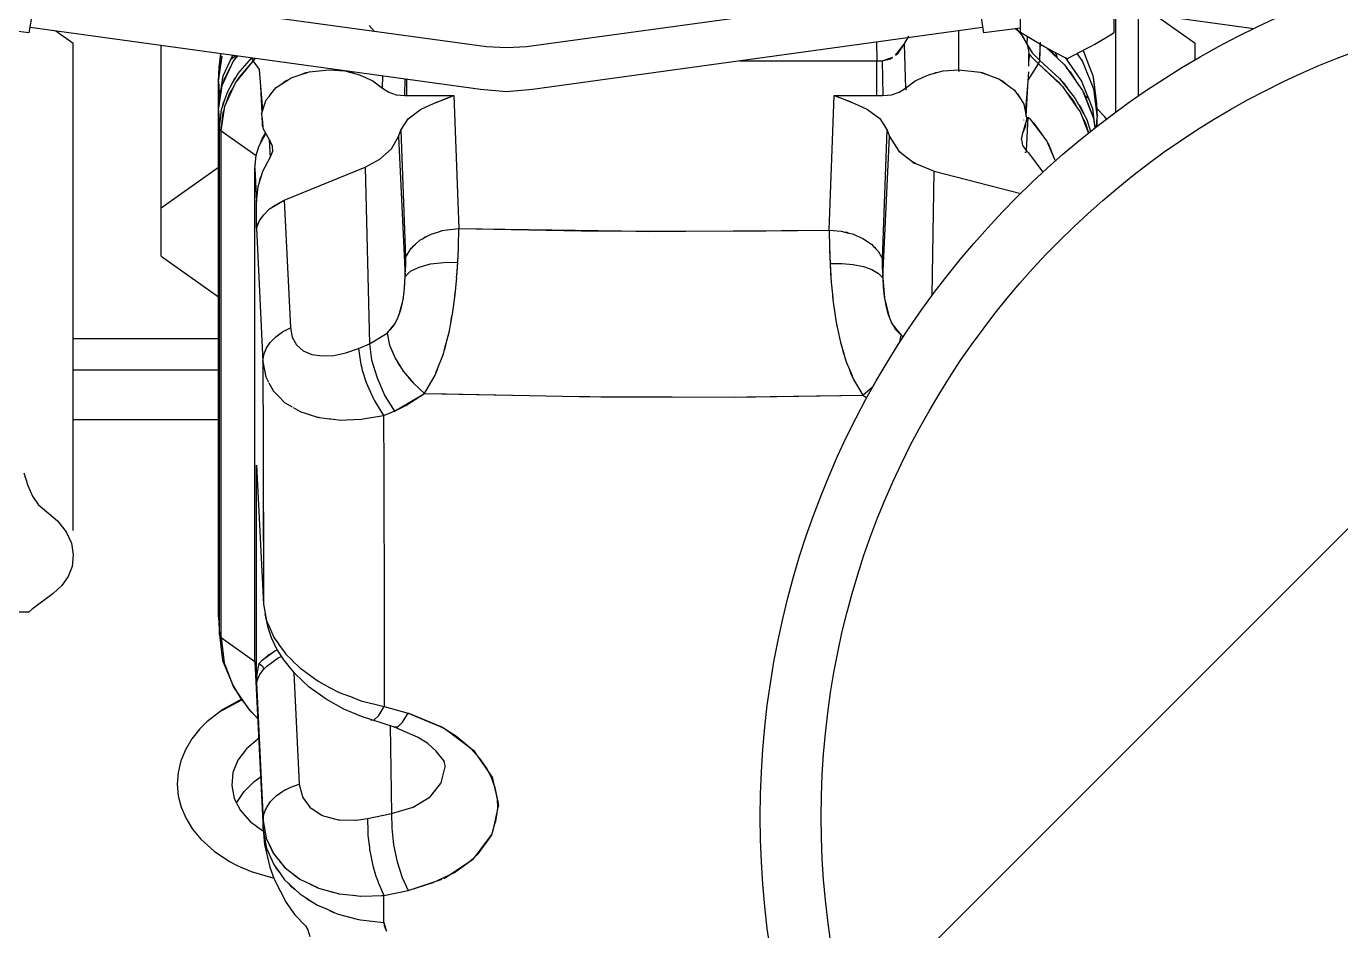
# Model space of a CAD drawing. Header units: millimetres. Extents: x 1084702 to 1166801, y 36632 to 124519.
# Drawn here: x 1102798.9 to 1103037.3, y 47336.6 to 47500.6 of the extents above; entities that cross this region are included whole.
import ezdxf

# ---------------------------------------------------------------- set-up
doc = ezdxf.new("R2010")
doc.units = ezdxf.units.MM
doc.header["$LTSCALE"] = 250
doc.layers.get('0').update_dxf_attribs({"color": 255})
doc.layers.add('%posline', color=240, linetype='Continuous')
doc.layers.add('%symbol', color=1, linetype='Continuous')
doc.styles.add('ROMANS', font='ROMANS.shx', dxfattribs={"height": 100})
doc.dimstyles.new('dott', dxfattribs={"dimscale": 100, "dimtxt": 150, "dimasz": 0.01, "dimexe": 0.5, "dimexo": 1, "dimgap": 1, "dimtad": 1, "dimdsep": 46, "dimtxsty": 'ROMANS', "dimcen": 1.5, "dimclrd": 1, "dimclre": 1, "dimclrt": 2, "dimazin": 2, "dimtfac": 1, "dimtmove": 2, "dimatfit": 3, "dimldrblk": 'DOT', "dimfxl": 1, "dimtvp": 100, "dimtolj": 1, "dimarcsym": 0})

# ---------------------------------------------------------------- blocks, each defined once
blk = doc.blocks.new('_Dot')
at = {"color": 0, "linetype": 'ByBlock', "lineweight": -2}
blk.add_line((-0.5, 0), (-1, 0), dxfattribs=at)
at = {"color": 0, "linetype": 'ByBlock', "const_width": 0.5}
blk.add_lwpolyline([(-0.25, 0, 1), (0.25, 0, 1)], format="xyb", close=True, dxfattribs=at)
blk = doc.blocks.new('GENERATOR-CENTER')
for p, q in [((-2017.06, -324.19), (-1935.39, -335.39)), ((-1928.15, -335.39), (-1846.48, -324.19)), ((-1838.52, -332.78), (-1838.52, -328.94)), ((-1821.52, -332.78), (-1821.52, -328.94)), ((-2018.32, -332.91), (-2017.68, -329.07)), ((-1845.86, -329.07), (-1845.22, -332.91)), ((-1821.24, -347.27), (-1821.24, -329.75)), ((-1817.11, -344.32), (-1817.11, -330.29)), ((-1814.62, -329.61), (-1796.22, -332.15)), ((-1814.03, -329.69), (-1806.83, -334.78)), ((-2025.02, -332), (-2018.37, -332.86)), ((-2018.37, -332.86), (-2018.32, -332.91)), ((-2018.12, -331.9), (-1936.5, -343.14)), ((-2013.51, -332.53), (-2010.33, -334.78)), ((-1956.68, -331.55), (-1955.75, -332.6)), ((-1927.04, -343.14), (-1845.42, -331.9)), ((-1859.61, -334.97), (-1858.78, -333.48)), ((-1849.7, -339.59), (-1849.7, -332.49)), ((-1845.22, -332.91), (-1845.17, -332.86)), ((-1845.17, -332.86), (-1838.52, -332)), ((-1839.44, -332.12), (-1838.58, -332.85)), ((-1838.11, -333.49), (-1839.27, -332.1)), ((-1838.58, -332.85), (-1837.31, -335)), ((-1838.52, -332.78), (-1834.91, -334.98)), ((-1837.31, -335), (-1838.11, -333.49)), ((-1837.31, -335), (-1837.25, -333.63)), ((-1825.06, -334.94), (-1821.92, -333.07)), ((-1821.92, -333.07), (-1821.52, -332.78)), ((-2010.33, -423.17), (-2010.33, -334.78)), ((-1994.39, -364.61), (-1994.39, -335.17)), ((-1935.39, -335.39), (-1931.77, -335.58)), ((-1931.77, -335.58), (-1928.15, -335.39)), ((-1864.62, -334.54), (-1864.61, -337.97)), ((-1861.23, -336.98), (-1859.61, -334.97)), ((-1860.72, -336.57), (-1859.61, -334.97)), ((-1859.61, -334.97), (-1858.93, -333.76)), ((-1859.61, -334.97), (-1859.4, -342.93)), ((-1859.61, -334.97), (-1859.4, -342.93)), ((-1837.31, -335), (-1836.43, -336.56)), ((-1837.31, -335), (-1836.43, -336.56)), ((-1837.31, -335), (-1837.07, -336.14)), ((-1837.07, -336.14), (-1836.99, -336.7)), ((-1835.05, -337.93), (-1834.93, -334.59)), ((-1835.05, -337.93), (-1834.95, -334.96)), ((-1834.91, -334.98), (-1834.31, -335.32)), ((-1834.31, -335.32), (-1834.23, -335.36)), ((-1834.23, -335.36), (-1833.56, -335.74)), ((-1833.95, -335.52), (-1830.54, -338.74)), ((-1833.61, -335.71), (-1832.93, -336.29)), ((-1833.56, -335.74), (-1830.64, -337.32)), ((-1830.02, -337.58), (-1826.41, -335.7)), ((-1827.16, -336.13), (-1826.02, -339.12)), ((-1826.41, -335.7), (-1825.81, -335.36)), ((-1825.81, -335.36), (-1825.74, -335.32)), ((-1825.74, -335.32), (-1825.06, -334.94)), ((-1806.83, -337.8), (-1806.83, -334.78)), ((-1983.98, -341.66), (-1983.31, -337.12)), ((-1983.98, -341.66), (-1983.31, -337.12)), ((-1983.86, -339.18), (-1983.55, -336.66)), ((-1983.86, -339.18), (-1983.49, -336.67)), ((-1983.31, -342.43), (-1981.31, -338.09)), ((-1983.14, -340.68), (-1981.42, -336.95)), ((-1981.76, -337.7), (-1980.83, -337.04)), ((-1981.31, -338.09), (-1980.48, -337.08)), ((-1981.16, -337.91), (-1981.03, -337.66)), ((-1981.03, -337.66), (-1980.54, -337.08)), ((-1980.9, -341.96), (-1977.71, -338.07)), ((-1980.47, -340.37), (-1977.92, -337.44)), ((-1980.21, -340.94), (-1977.71, -338.07)), ((-1977.95, -337.48), (-1977.71, -338.07)), ((-1977.95, -337.48), (-1977.88, -337.77)), ((-1977.88, -337.77), (-1977.71, -338.07)), ((-1977.71, -338.07), (-1977.26, -337.53)), ((-1977.71, -338.07), (-1976.64, -339.57)), ((-1977.71, -338.07), (-1976.64, -339.57)), ((-1889.46, -337.97), (-1864.63, -337.97)), ((-1864.61, -344.27), (-1864.61, -337.97)), ((-1864.61, -337.97), (-1863.63, -337.98)), ((-1864.61, -337.97), (-1863.63, -337.98)), ((-1864.61, -344.27), (-1864.61, -337.97)), ((-1863.63, -337.98), (-1861.68, -337.32)), ((-1863.63, -337.98), (-1862.1, -337.62)), ((-1863.63, -337.98), (-1863.5, -344.29)), ((-1863.63, -337.98), (-1863.5, -344.29)), ((-1862.1, -337.62), (-1861.72, -337.33)), ((-1861.19, -336.93), (-1860.72, -336.57)), ((-1837.01, -338.97), (-1836.99, -336.7)), ((-1837.01, -338.37), (-1836.96, -337.46)), ((-1836.99, -336.7), (-1836.96, -337.46)), ((-1836.99, -336.7), (-1836.68, -337.13)), ((-1836.99, -336.7), (-1836.68, -337.13)), ((-1836.68, -337.13), (-1835.27, -338.54)), ((-1836.68, -337.13), (-1835.27, -338.54)), ((-1836.43, -336.56), (-1835.05, -337.93)), ((-1836.43, -336.56), (-1835.05, -337.93)), ((-1835.27, -338.54), (-1835.05, -337.93)), ((-1835.27, -338.54), (-1835.05, -337.93)), ((-1835.05, -337.93), (-1831.47, -341.19)), ((-1832.93, -336.29), (-1831.52, -337.82)), ((-1832.24, -336.48), (-1832.03, -336.99)), ((-1832.21, -336.5), (-1832.04, -336.92)), ((-1832.04, -336.92), (-1832.03, -336.99)), ((-1832.03, -336.99), (-1831.97, -337.33)), ((-1830.64, -337.32), (-1830.02, -337.58)), ((-1830.43, -337.41), (-1827.46, -341.67)), ((-1828.24, -336.74), (-1827.3, -338.09)), ((-1827.3, -338.09), (-1825.31, -343.08)), ((-1827.3, -338.09), (-1825.31, -343.08)), ((-1983.98, -341.66), (-1983.86, -339.18)), ((-1983.98, -341.66), (-1983.86, -339.18)), ((-1983.67, -344.27), (-1983.14, -340.68)), ((-1982.91, -341.25), (-1981.73, -339)), ((-1980.84, -341), (-1980.47, -340.37)), ((-1976.64, -339.57), (-1976.38, -342.62)), ((-1970.82, -341.09), (-1968.98, -340.46)), ((-1968.98, -340.46), (-1967.84, -340.08)), ((-1968.98, -340.46), (-1968.12, -340.11)), ((-1968.12, -340.11), (-1967.84, -340.08)), ((-1967.84, -340.08), (-1967.53, -339.97)), ((-1967.53, -339.97), (-1963.92, -339.59)), ((-1963.92, -339.59), (-1961.08, -339.82)), ((-1961.08, -339.82), (-1958.39, -340.51)), ((-1960.21, -340.04), (-1959.75, -340.1)), ((-1959.75, -340.1), (-1959.33, -340.27)), ((-1958.39, -340.51), (-1956.01, -341.62)), ((-1954.23, -342.92), (-1954.17, -340.71)), ((-1857.62, -341.63), (-1855.23, -340.51)), ((-1855.23, -340.51), (-1853.44, -340.05)), ((-1854.32, -340.28), (-1853.91, -340.11)), ((-1853.91, -340.11), (-1853.44, -340.05)), ((-1853.44, -340.05), (-1852.54, -339.82)), ((-1852.54, -339.82), (-1849.7, -339.59)), ((-1849.7, -339.59), (-1845.82, -340.03)), ((-1849.7, -339.59), (-1849.7, -339.94)), ((-1849.7, -339.94), (-1849.7, -339.59)), ((-1849.7, -339.59), (-1849.7, -339.59)), ((-1845.82, -340.03), (-1845.66, -340.09)), ((-1845.66, -340.09), (-1844.45, -340.54)), ((-1845.66, -340.09), (-1845.49, -340.11)), ((-1845.49, -340.11), (-1844.45, -340.54)), ((-1844.45, -340.54), (-1842.33, -341.32)), ((-1837.23, -342.54), (-1837.02, -340.01)), ((-1837.15, -341.52), (-1835.27, -338.54)), ((-1837.15, -341.52), (-1835.27, -338.54)), ((-1835.27, -338.54), (-1831.3, -342.29)), ((-1835.27, -338.54), (-1831.71, -341.78)), ((-1830.54, -338.74), (-1827.3, -343.39)), ((-1830.16, -339.3), (-1829.55, -339.96)), ((-1829.55, -339.96), (-1828.01, -342.38)), ((-1826.02, -339.12), (-1825.43, -340.62)), ((-1825.43, -340.62), (-1824.76, -345.76)), ((-1825.41, -340.74), (-1825.36, -340.86)), ((-1825.36, -340.86), (-1824.76, -345.76)), ((-1983.98, -341.66), (-1983.82, -344.87)), ((-1983.98, -341.66), (-1983.82, -344.87)), ((-1983.98, -346.96), (-1983.98, -341.66)), ((-1983.98, -346.96), (-1983.98, -341.66)), ((-1983.98, -346.96), (-1983.31, -342.43)), ((-1983.08, -341.92), (-1982.91, -341.25)), ((-1982.87, -346.23), (-1980.9, -341.96)), ((-1982.32, -343.52), (-1981.5, -342.12)), ((-1982.04, -344.06), (-1981.23, -342.67)), ((-1981.5, -342.12), (-1980.84, -341)), ((-1981.5, -342.12), (-1981.17, -341.4)), ((-1981.17, -341.4), (-1980.84, -341)), ((-1980.58, -341.57), (-1980.21, -340.94)), ((-1976.38, -342.62), (-1976.14, -347.48)), ((-1976.38, -342.62), (-1976.03, -346.77)), ((-1974.05, -343.49), (-1973.51, -342.84)), ((-1973.51, -342.84), (-1972.48, -342.17)), ((-1972.48, -342.17), (-1971.36, -341.44)), ((-1972.48, -342.17), (-1971.85, -341.64)), ((-1971.85, -341.64), (-1971.36, -341.44)), ((-1971.36, -341.44), (-1970.82, -341.09)), ((-1956.01, -341.62), (-1954.23, -342.92)), ((-1956.01, -341.62), (-1954.23, -342.92)), ((-1956.01, -341.62), (-1956.01, -341.62)), ((-1956.01, -341.62), (-1956.01, -341.62)), ((-1954.23, -342.92), (-1953.12, -343.66)), ((-1954.23, -342.92), (-1953.12, -343.66)), ((-1950.22, -344.27), (-1950.16, -341.26)), ((-1949.81, -344.27), (-1949.81, -341.31)), ((-1936.5, -343.14), (-1931.77, -343.55)), ((-1931.77, -343.55), (-1927.04, -343.14)), ((-1860.54, -343.68), (-1859.4, -342.93)), ((-1860.54, -343.68), (-1859.4, -342.93)), ((-1859.4, -342.93), (-1857.63, -341.63)), ((-1859.4, -342.93), (-1859.28, -343.24)), ((-1857.63, -341.63), (-1857.62, -341.63)), ((-1857.63, -341.63), (-1857.63, -341.63)), ((-1842.33, -341.32), (-1842.08, -341.51)), ((-1842.08, -341.51), (-1840.95, -342.33)), ((-1842.08, -341.51), (-1841.79, -341.62)), ((-1841.79, -341.62), (-1840.95, -342.33)), ((-1840.95, -342.33), (-1839.59, -343.33)), ((-1837.59, -346.77), (-1837.23, -342.54)), ((-1837.5, -348.07), (-1837.23, -342.54)), ((-1831.71, -341.78), (-1831.3, -342.29)), ((-1831.47, -341.19), (-1828.6, -344.79)), ((-1831.3, -342.29), (-1830.93, -342.64)), ((-1831.06, -341.7), (-1830.68, -342.06)), ((-1830.93, -342.64), (-1828.24, -346.5)), ((-1830.68, -342.06), (-1830.03, -342.99)), ((-1827.46, -341.67), (-1825.48, -346.63)), ((-1825.31, -343.08), (-1824.63, -348.24)), ((-1825.31, -343.08), (-1824.63, -348.24)), ((-1983.98, -346.96), (-1983.86, -345.03)), ((-1983.86, -345.03), (-1983.46, -343.43)), ((-1983.22, -346.16), (-1982.82, -344.99)), ((-1983.15, -345.71), (-1982.82, -344.99)), ((-1982.82, -344.99), (-1982.32, -343.52)), ((-1982.54, -345.51), (-1982.04, -344.06)), ((-1975.69, -346.12), (-1975.35, -345.07)), ((-1975.35, -345.07), (-1974.83, -344.45)), ((-1974.83, -344.45), (-1974.05, -343.49)), ((-1974.83, -344.45), (-1974.57, -343.94)), ((-1974.57, -343.94), (-1974.05, -343.49)), ((-1953.12, -343.66), (-1951.74, -344.13)), ((-1953.12, -343.66), (-1951.74, -344.13)), ((-1951.74, -344.13), (-1950.22, -344.27)), ((-1951.74, -344.13), (-1950.22, -344.27)), ((-1950.22, -344.27), (-1949.81, -344.27)), ((-1950.22, -344.27), (-1949.81, -344.27)), ((-1949.81, -344.27), (-1941.28, -344.27)), ((-1949.81, -344.27), (-1941.28, -344.27)), ((-1946.21, -346.26), (-1944.58, -345.55)), ((-1944.58, -345.55), (-1944.52, -345.52)), ((-1944.51, -345.51), (-1944.47, -345.49)), ((-1944.47, -345.49), (-1944.37, -345.45)), ((-1944.36, -345.45), (-1942.94, -344.85)), ((-1944.21, -345.39), (-1941.28, -344.27)), ((-1942.94, -344.85), (-1941.28, -344.27)), ((-1942.29, -344.62), (-1942.19, -344.62)), ((-1942.08, -344.55), (-1942.02, -344.55)), ((-1941.28, -344.27), (-1940.4, -368.38)), ((-1941.28, -344.27), (-1940.4, -368.38)), ((-1873.23, -368.66), (-1872.33, -344.27)), ((-1873.23, -368.66), (-1872.33, -344.27)), ((-1872.33, -344.27), (-1864.61, -344.27)), ((-1872.33, -344.27), (-1870.68, -344.85)), ((-1872.33, -344.27), (-1869.42, -345.38)), ((-1871.6, -344.55), (-1871.53, -344.55)), ((-1871.17, -344.72), (-1870.99, -344.74)), ((-1870.68, -344.85), (-1869.26, -345.45)), ((-1869.24, -345.45), (-1869.15, -345.49)), ((-1869.15, -345.49), (-1869.11, -345.5)), ((-1869.1, -345.52), (-1869.04, -345.55)), ((-1869.04, -345.55), (-1867.41, -346.26)), ((-1864.61, -344.27), (-1863.5, -344.29)), ((-1864.61, -344.27), (-1863.5, -344.29)), ((-1863.5, -344.29), (-1861.95, -344.15)), ((-1863.5, -344.29), (-1861.95, -344.15)), ((-1861.95, -344.15), (-1860.54, -343.68)), ((-1861.95, -344.15), (-1860.54, -343.68)), ((-1839.59, -343.33), (-1839.36, -343.67)), ((-1839.36, -343.67), (-1838.62, -344.77)), ((-1839.36, -343.67), (-1839.05, -343.94)), ((-1839.05, -343.94), (-1838.62, -344.77)), ((-1838.62, -344.77), (-1837.9, -345.84)), ((-1830.29, -343.56), (-1828.86, -345.35)), ((-1828.86, -345.35), (-1828.24, -346.5)), ((-1828.6, -344.79), (-1826.5, -348.64)), ((-1827.3, -343.39), (-1825.31, -348.38)), ((-1827.19, -343.65), (-1827, -343.95)), ((-1827, -343.95), (-1825.36, -348.18)), ((-1826.88, -344.26), (-1826.25, -344.71)), ((-1826.88, -344.26), (-1826.25, -344.71)), ((-1983.98, -438.84), (-1983.98, -346.96)), ((-1983.98, -438.84), (-1983.98, -346.96)), ((-1983.98, -346.96), (-1983.82, -350.22)), ((-1983.98, -346.96), (-1983.82, -350.22)), ((-1983.82, -350.22), (-1983.45, -346.82)), ((-1983.53, -350.69), (-1982.87, -346.23)), ((-1983.53, -350.69), (-1983.16, -347.33)), ((-1983.45, -346.82), (-1983.22, -346.16)), ((-1983.22, -346.16), (-1983.15, -345.71)), ((-1983.16, -347.33), (-1982.93, -346.67)), ((-1976.18, -347.59), (-1976.03, -347.14)), ((-1976.18, -347.59), (-1976.03, -349.1)), ((-1976.03, -347.14), (-1975.69, -346.12)), ((-1976.03, -346.77), (-1975.69, -346.12)), ((-1976.03, -347.14), (-1976.03, -346.77)), ((-1949.58, -348.49), (-1947.33, -346.78)), ((-1947.33, -346.78), (-1946.21, -346.26)), ((-1867.41, -346.26), (-1866.29, -346.78)), ((-1867.41, -346.26), (-1866.29, -346.79)), ((-1866.29, -346.78), (-1864.06, -348.47)), ((-1866.29, -346.79), (-1864.06, -348.47)), ((-1837.9, -345.84), (-1837.41, -348.6)), ((-1837.81, -346.35), (-1837.59, -346.77)), ((-1837.59, -347.59), (-1837.59, -346.77)), ((-1828.24, -346.5), (-1827.72, -347.24)), ((-1827.97, -345.95), (-1827.45, -346.69)), ((-1827.72, -347.24), (-1826.19, -351.08)), ((-1827.45, -346.69), (-1827.13, -347.49)), ((-1827.4, -348.03), (-1826.78, -349.18)), ((-1825.48, -346.63), (-1825.02, -350.15)), ((-1824.76, -345.76), (-1824.63, -348.24)), ((-1824.76, -345.76), (-1824.63, -348.24)), ((-1824.71, -346.65), (-1824.67, -346.61)), ((-1823.23, -348.15), (-1824.67, -346.61)), ((-1983.82, -442.09), (-1983.82, -350.22)), ((-1983.82, -442.09), (-1983.82, -350.22)), ((-1983.82, -350.22), (-1983.74, -350.47)), ((-1976.1, -348.4), (-1976.03, -349.79)), ((-1976.03, -349.1), (-1975.94, -349.97)), ((-1976.03, -349.79), (-1976.03, -349.1)), ((-1976.03, -349.79), (-1975.94, -349.97)), ((-1975.94, -349.97), (-1975.92, -350.17)), ((-1975.92, -350.17), (-1974.76, -352.39)), ((-1950.9, -350.57), (-1949.58, -348.49)), ((-1864.06, -348.47), (-1862.72, -350.57)), ((-1864.06, -348.47), (-1862.72, -350.57)), ((-1838.08, -351.13), (-1837.41, -348.6)), ((-1838.08, -351.13), (-1837.59, -349.79)), ((-1837.95, -348.72), (-1837.95, -348.7)), ((-1837.95, -348.72), (-1837.95, -348.7)), ((-1837.59, -349.79), (-1837.56, -349.16)), ((-1837.59, -349.79), (-1837.59, -349.28)), ((-1837.46, -354.3), (-1837.13, -348.17)), ((-1837.46, -354.3), (-1837.13, -348.17)), ((-1837.13, -348.17), (-1836.84, -348.48)), ((-1836.84, -348.48), (-1833.75, -352.56)), ((-1836.78, -348.55), (-1836.15, -349.24)), ((-1836.15, -349.24), (-1834.74, -351.24)), ((-1826.78, -349.18), (-1826.18, -351.07)), ((-1826.5, -348.64), (-1825.82, -350.79)), ((-1825.36, -348.18), (-1825.35, -348.28)), ((-1825.31, -348.38), (-1825.07, -350.19)), ((-1824.72, -349.92), (-1824.63, -348.24)), ((-1824.72, -349.92), (-1824.63, -348.24)), ((-1824.63, -349.85), (-1824.63, -348.24)), ((-1824.63, -349.85), (-1824.63, -348.24)), ((-1822.96, -348.57), (-1823.23, -348.15)), ((-1983.74, -350.47), (-1983.53, -350.69)), ((-1983.53, -442.57), (-1983.53, -350.69)), ((-1983.53, -350.69), (-1977.18, -355.18)), ((-1983.53, -442.57), (-1983.53, -350.69)), ((-1983.53, -350.69), (-1977.18, -355.18)), ((-1976.7, -353.54), (-1975.41, -351.15)), ((-1976.37, -352.93), (-1976.09, -352.15)), ((-1976.09, -352.15), (-1975.44, -351.09)), ((-1974.79, -352.32), (-1974.62, -355.53)), ((-1974.79, -352.32), (-1974.62, -355.53)), ((-1974.76, -352.38), (-1974.76, -352.39)), ((-1974.76, -352.39), (-1974.25, -353.41)), ((-1974.76, -352.39), (-1974.25, -353.41)), ((-1974.76, -352.39), (-1974.63, -352.58)), ((-1952.63, -353.92), (-1951.33, -351.69)), ((-1952.63, -353.92), (-1951.33, -351.69)), ((-1951.33, -351.69), (-1950.9, -350.57)), ((-1951.33, -351.69), (-1950.9, -350.57)), ((-1951.33, -351.69), (-1950.13, -377.09)), ((-1951.33, -351.69), (-1950.13, -377.09)), ((-1950.9, -350.57), (-1950.06, -373.62)), ((-1950.9, -350.57), (-1950.06, -373.62)), ((-1863.57, -373.9), (-1862.72, -350.57)), ((-1863.57, -373.9), (-1862.72, -350.57)), ((-1863.5, -377.34), (-1862.29, -351.69)), ((-1862.72, -350.57), (-1862.29, -351.69)), ((-1862.72, -350.57), (-1862.29, -351.69)), ((-1862.29, -351.69), (-1860.59, -354.37)), ((-1838.35, -352.22), (-1838.08, -351.13)), ((-1838.35, -352.22), (-1838.08, -351.13)), ((-1838.35, -352.22), (-1838.14, -353.31)), ((-1838.35, -352.22), (-1838.14, -353.31)), ((-1838.22, -351.34), (-1838.08, -351.13)), ((-1838.08, -351.13), (-1838.08, -351.13)), ((-1838.08, -351.13), (-1838.08, -351.13)), ((-1833.75, -352.56), (-1833.63, -352.84)), ((-1825.86, -350.66), (-1825.81, -350.78)), ((-1977.41, -357.48), (-1977.18, -355.18)), ((-1977.41, -357.48), (-1977.18, -355.18)), ((-1977.18, -355.18), (-1976.7, -353.54)), ((-1974.62, -355.53), (-1974.21, -354.49)), ((-1974.62, -355.53), (-1974.21, -354.49)), ((-1974.27, -353.38), (-1974.21, -354.49)), ((-1974.25, -353.41), (-1974.21, -354.49)), ((-1954.7, -355.82), (-1952.63, -353.92)), ((-1954.7, -355.82), (-1952.63, -353.92)), ((-1860.76, -354.1), (-1860.12, -354.73)), ((-1860.59, -354.37), (-1858.26, -356.17)), ((-1838.14, -353.31), (-1837.46, -354.3)), ((-1838.14, -353.31), (-1837.46, -354.3)), ((-1837.62, -354.64), (-1837.62, -354.52)), ((-1837.62, -354.64), (-1837.62, -354.52)), ((-1837.58, -354.61), (-1837.46, -354.3)), ((-1837.46, -354.3), (-1837.09, -354.69)), ((-1837.46, -354.3), (-1837.09, -354.69)), ((-1837.09, -354.69), (-1834.45, -358.18)), ((-1837.09, -354.69), (-1834.45, -358.18)), ((-1833.63, -352.84), (-1832.4, -355.71)), ((-1833.63, -352.84), (-1833.43, -353.12)), ((-1833.43, -353.12), (-1832.4, -355.71)), ((-1994.39, -364.61), (-1983.98, -357.25)), ((-1977.41, -357.48), (-1977.11, -363.58)), ((-1977.41, -446.9), (-1977.41, -357.48)), ((-1977.41, -357.48), (-1977.11, -363.58)), ((-1977.41, -446.9), (-1977.41, -357.48)), ((-1975.94, -357.98), (-1974.62, -355.53)), ((-1972.06, -363.27), (-1957.4, -357.29)), ((-1972.06, -363.27), (-1957.4, -357.29)), ((-1957.4, -357.29), (-1954.7, -355.82)), ((-1957.4, -357.29), (-1954.7, -355.82)), ((-1957.4, -357.29), (-1956.63, -389.32)), ((-1957.4, -357.29), (-1956.63, -389.32)), ((-1858.26, -356.17), (-1857.42, -356.68)), ((-1858.26, -356.17), (-1857.79, -356.54)), ((-1857.79, -356.54), (-1857.42, -356.68)), ((-1857.42, -356.68), (-1854.16, -357.97)), ((-1832.4, -355.71), (-1832.21, -356.15)), ((-1976.81, -360.75), (-1976.5, -359.76)), ((-1976.5, -359.76), (-1976.2, -358.82)), ((-1976.5, -359.76), (-1976.42, -359.28)), ((-1976.42, -359.28), (-1976.2, -358.82)), ((-1976.2, -358.82), (-1975.94, -357.98)), ((-1854.53, -380.52), (-1854.16, -357.97)), ((-1854.53, -380.52), (-1854.16, -357.97)), ((-1854.16, -357.97), (-1838.47, -362.01)), ((-1977.11, -363.58), (-1976.81, -360.75)), ((-1994.39, -373.39), (-1994.39, -364.61)), ((-1977.11, -368.35), (-1977.11, -363.58)), ((-1977.11, -368.35), (-1977.11, -363.58)), ((-1974.72, -364.85), (-1972.06, -363.27)), ((-1974.45, -364.69), (-1974.13, -364.39)), ((-1974.26, -364.52), (-1974.26, -364.58)), ((-1974.13, -364.39), (-1972.06, -363.27)), ((-1973.88, -364.35), (-1973.86, -364.25)), ((-1973.71, -364.25), (-1973.71, -364.17)), ((-1973.71, -364.25), (-1973.71, -364.17)), ((-1973.67, -364.23), (-1973.67, -364.14)), ((-1973.67, -364.23), (-1973.67, -364.14)), ((-1972.06, -363.27), (-1970.94, -386.4)), ((-1972.06, -363.27), (-1970.94, -386.4)), ((-1977.11, -368.35), (-1976.48, -366.83)), ((-1976.94, -367.64), (-1976.5, -366.86)), ((-1976.5, -366.86), (-1976.47, -366.82)), ((-1976.47, -366.81), (-1976.46, -366.8)), ((-1976.46, -366.8), (-1975.74, -365.88)), ((-1975.74, -365.88), (-1974.72, -364.85)), ((-1977.11, -368.35), (-1976.94, -367.64)), ((-1977.11, -368.35), (-1975.94, -392.52)), ((-1977.11, -368.35), (-1975.94, -392.52)), ((-1977, -368.09), (-1977, -367.87)), ((-1977, -368.09), (-1977, -367.87)), ((-1946.02, -369.73), (-1945.4, -369.39)), ((-1945.4, -369.39), (-1944.19, -369.03)), ((-1944.19, -369.03), (-1943.34, -368.77)), ((-1944.19, -369.03), (-1943.61, -368.8)), ((-1943.61, -368.8), (-1943.34, -368.77)), ((-1943.34, -368.77), (-1942.99, -368.66)), ((-1942.99, -368.66), (-1940.4, -368.38)), ((-1940.46, -371.63), (-1940.4, -368.38)), ((-1940.4, -368.38), (-1910.87, -368.82)), ((-1940.4, -368.38), (-1918.24, -368.8)), ((-1918.24, -368.8), (-1890.35, -368.87)), ((-1910.87, -368.82), (-1905.75, -368.9)), ((-1905.75, -368.9), (-1899.25, -368.85)), ((-1899.25, -368.85), (-1873.23, -368.66)), ((-1890.35, -368.87), (-1873.23, -368.66)), ((-1873.23, -368.66), (-1873.19, -371.91)), ((-1873.23, -368.66), (-1871.06, -368.86)), ((-1871.06, -368.86), (-1870.37, -369.04)), ((-1870.37, -369.04), (-1870.01, -369.08)), ((-1870.37, -369.04), (-1869.69, -369.21)), ((-1870.01, -369.08), (-1869.69, -369.21)), ((-1869.69, -369.21), (-1869, -369.38)), ((-1869, -369.38), (-1867.14, -370.18)), ((-1949.06, -371.96), (-1948.83, -371.75)), ((-1948.83, -371.75), (-1948.26, -371.24)), ((-1948.83, -371.75), (-1948.71, -371.57)), ((-1948.71, -371.57), (-1948.26, -371.24)), ((-1948.26, -371.24), (-1947.47, -370.51)), ((-1947.47, -370.51), (-1946.84, -370.17)), ((-1946.84, -370.17), (-1946.02, -369.73)), ((-1946.84, -370.17), (-1946.48, -369.91)), ((-1946.48, -369.91), (-1946.02, -369.73)), ((-1940.47, -371.93), (-1940.46, -371.63)), ((-1867.14, -370.18), (-1865.57, -371.24)), ((-1865.57, -371.24), (-1865.17, -371.66)), ((-1865.17, -371.66), (-1864.92, -371.85)), ((-1865.17, -371.66), (-1864.77, -372.08)), ((-1864.92, -371.85), (-1864.77, -372.08)), ((-1994.39, -373.39), (-1983.98, -380.75)), ((-1950.13, -377.09), (-1950.06, -373.62)), ((-1950.06, -373.62), (-1949.06, -371.96)), ((-1950.06, -373.62), (-1950.05, -373.6)), ((-1950.06, -373.62), (-1950.05, -375.46)), ((-1940.59, -374.51), (-1940.48, -372.11)), ((-1940.58, -374.44), (-1940.48, -372.03)), ((-1940.48, -372.11), (-1940.48, -371.93)), ((-1873.19, -371.91), (-1873.08, -374.74)), ((-1873.18, -372.21), (-1873.17, -372.39)), ((-1873.17, -372.39), (-1873.08, -374.75)), ((-1864.77, -372.08), (-1864.36, -372.5)), ((-1864.36, -372.5), (-1863.57, -373.9)), ((-1863.58, -375.74), (-1863.57, -373.9)), ((-1863.57, -373.9), (-1863.5, -377.34)), ((-1950.13, -377.09), (-1950.05, -375.46)), ((-1950.13, -377.09), (-1949.15, -376.14)), ((-1950.13, -377.09), (-1949.15, -376.14)), ((-1949.15, -376.14), (-1947.58, -375.37)), ((-1949.15, -376.14), (-1947.58, -375.37)), ((-1947.58, -375.37), (-1945.54, -374.82)), ((-1947.58, -375.37), (-1945.54, -374.82)), ((-1945.54, -374.82), (-1943.15, -374.53)), ((-1945.54, -374.82), (-1943.15, -374.53)), ((-1943.15, -374.53), (-1940.59, -374.51)), ((-1943.15, -374.53), (-1940.59, -374.51)), ((-1940.8, -377.32), (-1940.7, -376.32)), ((-1940.76, -376.89), (-1940.59, -374.51)), ((-1940.7, -376.32), (-1940.59, -374.51)), ((-1873.08, -374.75), (-1870.93, -374.73)), ((-1873.08, -374.75), (-1870.93, -374.73)), ((-1873.08, -374.75), (-1872.93, -377)), ((-1873.08, -374.75), (-1872.97, -376.6)), ((-1872.97, -376.6), (-1872.91, -377.23)), ((-1870.93, -374.73), (-1868.88, -374.92)), ((-1870.93, -374.73), (-1868.88, -374.92)), ((-1868.88, -374.92), (-1867.03, -375.3)), ((-1868.88, -374.92), (-1867.03, -375.3)), ((-1867.03, -375.3), (-1865.47, -375.84)), ((-1867.03, -375.3), (-1865.47, -375.84)), ((-1865.47, -375.84), (-1864.28, -376.53)), ((-1865.47, -375.84), (-1864.28, -376.53)), ((-1864.28, -376.53), (-1863.5, -377.34)), ((-1864.28, -376.53), (-1863.5, -377.34)), ((-1863.58, -375.74), (-1863.5, -377.34)), ((-1950.34, -380.05), (-1950.23, -379.03)), ((-1950.26, -379.28), (-1950.13, -377.09)), ((-1950.23, -379.03), (-1950.13, -377.09)), ((-1941.02, -379.79), (-1940.87, -378.48)), ((-1940.87, -378.48), (-1940.79, -377.31)), ((-1872.92, -377.22), (-1872.86, -378.14)), ((-1872.86, -378.14), (-1872.64, -380.35)), ((-1863.5, -377.34), (-1863.2, -381.02)), ((-1863.5, -377.34), (-1863.42, -379.01)), ((-1863.42, -379.01), (-1863.26, -380.7)), ((-1950.62, -381.8), (-1950.45, -381)), ((-1950.51, -381.26), (-1950.32, -379.91)), ((-1950.45, -381), (-1950.35, -380.14)), ((-1941.25, -381.71), (-1941.13, -380.86)), ((-1941.2, -381.37), (-1941.05, -380.02)), ((-1941.13, -380.86), (-1941.03, -379.79)), ((-1872.64, -380.34), (-1872.57, -381.14)), ((-1872.62, -380.58), (-1872.55, -381.28)), ((-1872.57, -381.14), (-1872.53, -381.39)), ((-1872.54, -381.39), (-1872.51, -381.72)), ((-1863.26, -380.7), (-1863.16, -381.29)), ((-1863.16, -381.28), (-1862.36, -384.45)), ((-1863.15, -381.33), (-1862.98, -382.37)), ((-1951.45, -384.66), (-1950.85, -382.9)), ((-1951.29, -384.18), (-1950.61, -381.78)), ((-1950.85, -382.9), (-1950.63, -381.85)), ((-1941.63, -384.26), (-1941.35, -382.69)), ((-1941.35, -382.69), (-1941.24, -381.7)), ((-1872.51, -381.72), (-1871.96, -385.4)), ((-1862.98, -382.37), (-1862.55, -383.96)), ((-1953.42, -387.38), (-1952, -385.65)), ((-1953.42, -387.38), (-1952.3, -386.18)), ((-1952.3, -386.18), (-1952.02, -385.68)), ((-1952.01, -385.66), (-1951.45, -384.66)), ((-1951.58, -384.89), (-1951.4, -384.5)), ((-1942.11, -386.97), (-1941.97, -386.19)), ((-1941.99, -386.2), (-1941.83, -385.51)), ((-1941.92, -385.93), (-1941.68, -384.55)), ((-1941.83, -385.51), (-1941.64, -384.25)), ((-1871.96, -385.4), (-1871.92, -385.62)), ((-1871.91, -385.62), (-1871.89, -385.8)), ((-1871.91, -385.67), (-1871.78, -386.26)), ((-1871.89, -385.8), (-1871.71, -386.55)), ((-1862.55, -383.96), (-1862.05, -385.2)), ((-1862.05, -385.19), (-1861.92, -385.48)), ((-1862.04, -385.21), (-1861.96, -385.41)), ((-1861.96, -385.41), (-1861.77, -385.72)), ((-1861.78, -385.72), (-1860.2, -387.7)), ((-1861.76, -385.74), (-1861.18, -386.67)), ((-2010.33, -388.34), (-1983.98, -388.34)), ((-1974.6, -389.03), (-1973.6, -388.01)), ((-1973.6, -388.01), (-1972.37, -387.13)), ((-1972.37, -387.13), (-1970.94, -386.4)), ((-1970.94, -386.4), (-1970.62, -388.09)), ((-1970.62, -388.09), (-1969.83, -389.48)), ((-1956.63, -389.32), (-1953.42, -387.38)), ((-1953.42, -387.38), (-1952.96, -389.54)), ((-1953.42, -387.38), (-1953.42, -387.38)), ((-1942.58, -388.75), (-1942.11, -386.97)), ((-1871.72, -386.54), (-1871.19, -389.05)), ((-1861.18, -386.67), (-1860.2, -387.7)), ((-1860.5, -389.17), (-1860.2, -387.7)), ((-1860.2, -387.7), (-1859.76, -388.02)), ((-1860.2, -387.71), (-1860.2, -387.7)), ((-1975.78, -391.32), (-1975.33, -390.14)), ((-1975.33, -390.14), (-1974.6, -389.03)), ((-1969.83, -389.48), (-1968.62, -390.54)), ((-1968.62, -390.54), (-1967.04, -391.21)), ((-1963.09, -391.4), (-1960.87, -390.94)), ((-1960.87, -390.94), (-1958.58, -390.14)), ((-1958.58, -390.14), (-1956.63, -389.32)), ((-1958.58, -390.14), (-1956.63, -389.32)), ((-1958.58, -390.14), (-1958.22, -392.7)), ((-1956.63, -389.32), (-1956.22, -392.21)), ((-1956.63, -389.32), (-1956.22, -392.21)), ((-1952.96, -389.54), (-1951.95, -391.89)), ((-1952.81, -389.88), (-1952.75, -390.11)), ((-1952.75, -390.11), (-1952.45, -390.71)), ((-1943.2, -391.13), (-1943.06, -390.57)), ((-1943.08, -390.58), (-1942.9, -390.1)), ((-1943.01, -390.39), (-1942.67, -389.1)), ((-1942.9, -390.1), (-1942.58, -388.73)), ((-1871.19, -389.05), (-1870.59, -391.07)), ((-1870.96, -389.81), (-1870.83, -390.39)), ((-1870.83, -390.39), (-1870.55, -391.18)), ((-1975.94, -392.52), (-1975.78, -391.32)), ((-1975.94, -392.52), (-1975.38, -395.36)), ((-1975.94, -392.52), (-1975.88, -408.16)), ((-1967.04, -391.21), (-1965.17, -391.5)), ((-1965.17, -391.5), (-1963.09, -391.4)), ((-1958.22, -392.7), (-1958.18, -393.03)), ((-1958.18, -393.03), (-1958.07, -393.4)), ((-1956.22, -392.21), (-1955.23, -395.47)), ((-1956.22, -392.21), (-1955.23, -395.47)), ((-1951.95, -391.89), (-1950.47, -394.26)), ((-1951.5, -392.61), (-1951.26, -393.09)), ((-1951.26, -393.09), (-1950.91, -393.55)), ((-1944.46, -394.41), (-1944.01, -393.17)), ((-1944.01, -393.2), (-1943.2, -391.13)), ((-1870.56, -391.17), (-1870.14, -392.56)), ((-1870.14, -392.56), (-1869.55, -393.96)), ((-2010.33, -393.99), (-1983.98, -393.99)), ((-1975.39, -395.33), (-1975.37, -395.37)), ((-1975.37, -395.37), (-1975.37, -395.41)), ((-1975.37, -395.41), (-1974.91, -396.24)), ((-1958.07, -393.4), (-1957.91, -394.1)), ((-1957.91, -394.1), (-1957.2, -396.29)), ((-1955.23, -395.47), (-1953.8, -398.7)), ((-1955.23, -395.47), (-1953.8, -398.7)), ((-1950.47, -394.26), (-1948.65, -396.45)), ((-1949.56, -395.36), (-1949.13, -395.93)), ((-1946.63, -398.28), (-1944.7, -394.97)), ((-1944.7, -394.97), (-1944.58, -394.66)), ((-1944.6, -394.67), (-1944.46, -394.41)), ((-1944.55, -394.57), (-1944.13, -393.52)), ((-1869.55, -393.96), (-1869.09, -395.07)), ((-1869.55, -393.96), (-1869.28, -394.72)), ((-1869.28, -394.72), (-1869.05, -395.14)), ((-1869.06, -395.14), (-1868.79, -395.78)), ((-1974.84, -396.37), (-1974.02, -397.88)), ((-1974.01, -397.89), (-1973.97, -397.96)), ((-1973.97, -397.96), (-1973.13, -398.79)), ((-1957.2, -396.29), (-1955.92, -399.16)), ((-1949.13, -395.93), (-1948.91, -396.14)), ((-1948.65, -396.45), (-1946.63, -398.28)), ((-1868.79, -395.78), (-1867.11, -398.6)), ((-1867.11, -398.6), (-1865.4, -397.11)), ((-1865.4, -397.11), (-1865.1, -396.78)), ((-1973.18, -398.74), (-1972.99, -398.93)), ((-1972.99, -398.93), (-1971.93, -399.97)), ((-1972.92, -399), (-1972.92, -399)), ((-1972.92, -399), (-1972.92, -399)), ((-1971.91, -399.98), (-1971.83, -400.07)), ((-1971.83, -400.07), (-1970.65, -400.74)), ((-1955.92, -399.16), (-1955.76, -399.52)), ((-1955.76, -399.52), (-1955.57, -399.84)), ((-1955.57, -399.84), (-1954.06, -402.31)), ((-1953.8, -398.7), (-1952.09, -401.49)), ((-1953.8, -398.7), (-1952.09, -401.49)), ((-1952.09, -401.49), (-1946.63, -398.28)), ((-1952.09, -401.49), (-1950.03, -400.5)), ((-1950.03, -400.5), (-1946.63, -398.28)), ((-1946.63, -398.27), (-1946.63, -398.28)), ((-1946.63, -398.28), (-1930.84, -398.61)), ((-1946.63, -398.28), (-1942.68, -398.39)), ((-1942.68, -398.39), (-1930.66, -398.61)), ((-1930.69, -398.61), (-1918.6, -398.87)), ((-1918.6, -398.87), (-1916.63, -398.87)), ((-1916.64, -398.87), (-1914.64, -398.91)), ((-1916.62, -398.87), (-1901.87, -398.91)), ((-1914.64, -398.91), (-1901.7, -398.91)), ((-1901.71, -398.91), (-1890.14, -398.94)), ((-1890.14, -398.94), (-1888.16, -398.91)), ((-1888.16, -398.91), (-1886.58, -398.91)), ((-1888.12, -398.91), (-1867.11, -398.6)), ((-1886.58, -398.91), (-1867.11, -398.6)), ((-1867.11, -398.6), (-1867.1, -398.59)), ((-1867.11, -398.6), (-1866.39, -399.1)), ((-1867.11, -398.6), (-1866.38, -399.08)), ((-1970.42, -400.87), (-1969.19, -401.56)), ((-1969.17, -401.57), (-1969.04, -401.65)), ((-1969.04, -401.65), (-1967.51, -402.12)), ((-1967.53, -402.11), (-1966.05, -402.59)), ((-1966.05, -402.59), (-1965.88, -402.61)), ((-1965.88, -402.62), (-1965.73, -402.67)), ((-1965.73, -402.67), (-1963.83, -402.89)), ((-1963.85, -402.89), (-1963.61, -402.92)), ((-1958.11, -402.98), (-1954.06, -402.31)), ((-1954.06, -402.31), (-1952.09, -401.49)), ((-1954.06, -402.31), (-1952.09, -401.49)), ((-1954.06, -402.31), (-1954.06, -402.31)), ((-1954.06, -402.31), (-1954.02, -412.07)), ((-2010.33, -403.04), (-1983.98, -403.04)), ((-1963.61, -402.92), (-1962.2, -403.09)), ((-1962.18, -403.09), (-1962.04, -403.11)), ((-1962.04, -403.11), (-1959.5, -403.02)), ((-1959.5, -403.02), (-1959.42, -403.02)), ((-1959.42, -403.02), (-1958.11, -402.98)), ((-1975.88, -408.16), (-1975.87, -411.92)), ((-1977.11, -411.3), (-1975.83, -436.5)), ((-1977.11, -450.77), (-1977.11, -411.3)), ((-1977.11, -411.3), (-1977.05, -412.74)), ((-1977.11, -411.3), (-1975.83, -436.5)), ((-1975.87, -411.92), (-1975.87, -414.49)), ((-1954.02, -412.06), (-1954, -417.68)), ((-2019.32, -412.71), (-2018.6, -415.01)), ((-1977.05, -412.74), (-1977.02, -412.95)), ((-1975.87, -414.49), (-1975.83, -435.8)), ((-2018.6, -415.01), (-2017.72, -416.92)), ((-2017.72, -416.92), (-2016.67, -418.43)), ((-1975.86, -415.56), (-1975.86, -415.57)), ((-2016.67, -418.43), (-2013.22, -421.4)), ((-1954, -417.68), (-1953.98, -423.26)), ((-2013.22, -421.4), (-2011.61, -423.36)), ((-1975.85, -419.77), (-1975.83, -435.8)), ((-2011.61, -423.36), (-2010.65, -425.41)), ((-1953.98, -423.24), (-1953.97, -427.76)), ((-2010.65, -425.41), (-2010.33, -427.56)), ((-2010.33, -427.56), (-2010.56, -429.65)), ((-1953.97, -426.94), (-1953.97, -428.33)), ((-1953.97, -427.76), (-1953.96, -430.95)), ((-2010.56, -429.65), (-2011.24, -431.51)), ((-1953.96, -430.94), (-1953.95, -434.76)), ((-2012.39, -433.14), (-2013.99, -434.54)), ((-2011.24, -431.51), (-2012.39, -433.14)), ((-2013.99, -434.54), (-2017.81, -437.39)), ((-1975.83, -435.8), (-1975.83, -436.5)), ((-1953.95, -434.76), (-1953.94, -441.3)), ((-2028.13, -437.88), (-2018.35, -437.88)), ((-2017.81, -437.39), (-2018.35, -437.88)), ((-1975.83, -436.5), (-1975.29, -439.5)), ((-1974.98, -440.78), (-1975.53, -438.24)), ((-1983.98, -438.84), (-1983.82, -442.09)), ((-1983.98, -438.84), (-1983.82, -442.09)), ((-1975.29, -439.5), (-1975.28, -439.53)), ((-1975.28, -439.52), (-1975.27, -439.55)), ((-1975.28, -439.53), (-1974.88, -440.43)), ((-1975.27, -439.55), (-1974.81, -440.59)), ((-1974.38, -442.6), (-1974.98, -440.78)), ((-1974.83, -440.54), (-1973.97, -442.5)), ((-1983.82, -442.09), (-1983.53, -442.57)), ((-1983.82, -442.09), (-1983.24, -446.69)), ((-1983.82, -442.09), (-1983.24, -446.69)), ((-1983.82, -442.09), (-1983.74, -442.35)), ((-1983.74, -442.35), (-1983.53, -442.57)), ((-1983.53, -442.57), (-1982.95, -447.12)), ((-1983.53, -442.57), (-1977.41, -446.9)), ((-1983.53, -442.57), (-1977.41, -446.9)), ((-1983.53, -442.57), (-1982.95, -447.12)), ((-1973.39, -444.65), (-1974.38, -442.6)), ((-1973.97, -442.5), (-1973.94, -442.54)), ((-1973.94, -442.54), (-1973.92, -442.59)), ((-1973.94, -442.55), (-1973.12, -443.7)), ((-1973.92, -442.59), (-1973.07, -443.77)), ((-1953.95, -441.28), (-1953.94, -446.25)), ((-1976.07, -446.68), (-1973.76, -444.97)), ((-1975.57, -446.31), (-1974.9, -445.69)), ((-1974.9, -445.69), (-1974.27, -445.35)), ((-1974.48, -445.46), (-1974.48, -445.5)), ((-1973.76, -444.97), (-1973.31, -444.79)), ((-1972.15, -446.58), (-1973.39, -444.65)), ((-1973.08, -443.76), (-1971.92, -445.39)), ((-1971.92, -445.39), (-1971.86, -445.44)), ((-1971.86, -445.44), (-1971.82, -445.5)), ((-1971.82, -445.5), (-1970.58, -446.72)), ((-1983.24, -446.69), (-1981.3, -451.33)), ((-1982.95, -447.12), (-1981.24, -451.53)), ((-1982.95, -447.12), (-1981.24, -451.53)), ((-1977.41, -446.9), (-1975.91, -477.26)), ((-1977.41, -446.9), (-1975.91, -477.26)), ((-1976.88, -448.48), (-1976.61, -447.28)), ((-1976.61, -447.28), (-1976.07, -446.68)), ((-1976.61, -447.28), (-1976.01, -447.72)), ((-1976.61, -447.28), (-1976.01, -447.72)), ((-1976.01, -447.72), (-1975.74, -448.31)), ((-1976.01, -447.72), (-1975.74, -448.31)), ((-1975.74, -448.31), (-1975.25, -447.76)), ((-1975.74, -448.31), (-1975.25, -447.76)), ((-1975.25, -447.76), (-1973.15, -446.21)), ((-1975.25, -447.76), (-1973.15, -446.21)), ((-1973.15, -446.21), (-1972.55, -445.98)), ((-1973.15, -446.21), (-1972.55, -445.98)), ((-1970.11, -449.15), (-1972.15, -446.58)), ((-1970.6, -446.7), (-1969.21, -448.07)), ((-1969.21, -448.07), (-1969.14, -448.13)), ((-1969.14, -448.12), (-1969.08, -448.18)), ((-1969.08, -448.18), (-1967.47, -449.33)), ((-1953.94, -445.84), (-1953.94, -446.76)), ((-1953.94, -446.25), (-1953.93, -450.06)), ((-1977.11, -450.77), (-1976.61, -449.44)), ((-1977.11, -450.77), (-1977.05, -449.64)), ((-1977.11, -450.77), (-1976.94, -450.06)), ((-1977.05, -449.64), (-1976.88, -448.48)), ((-1976.98, -450.23), (-1976.96, -450.39)), ((-1976.98, -450.23), (-1976.96, -450.39)), ((-1976.94, -450.06), (-1976.64, -449.54)), ((-1976.61, -449.44), (-1976.55, -449.36)), ((-1976.55, -449.37), (-1976.5, -449.28)), ((-1976.53, -449.34), (-1975.74, -448.31)), ((-1976.5, -449.28), (-1975.74, -448.31)), ((-1970.3, -448.95), (-1969.33, -469.13)), ((-1967.55, -451.54), (-1970.11, -449.15)), ((-1967.49, -449.32), (-1965.94, -450.46)), ((-1965.94, -450.46), (-1965.86, -450.5)), ((-1965.86, -450.49), (-1965.79, -450.54)), ((-1965.79, -450.54), (-1963.84, -451.58)), ((-1953.93, -450.06), (-1953.93, -451.33)), ((-1981.3, -451.33), (-1980.03, -453.44)), ((-1981.24, -451.53), (-1978.44, -455.66)), ((-1981.24, -451.53), (-1978.44, -455.66)), ((-1977.11, -450.77), (-1975.9, -475.77)), ((-1977.11, -450.77), (-1975.9, -475.77)), ((-1964.49, -453.71), (-1967.55, -451.54)), ((-1963.84, -451.58), (-1962.21, -452.45)), ((-1962.21, -452.45), (-1962.14, -452.48)), ((-1962.15, -452.48), (-1962.09, -452.51)), ((-1962.09, -452.51), (-1959.59, -453.45)), ((-1953.93, -451.33), (-1953.93, -455.03)), ((-1983.9, -456.07), (-1979.76, -453.84)), ((-1979.83, -453.71), (-1983.23, -455.59)), ((-1980.03, -453.44), (-1978.54, -455.42)), ((-1961.27, -455.52), (-1964.49, -453.71)), ((-1959.63, -453.44), (-1958.16, -454)), ((-1958.16, -454), (-1958.12, -454.01)), ((-1958.12, -454.01), (-1958.09, -454.02)), ((-1958.12, -454.01), (-1953.93, -455.03)), ((-1958.09, -454.02), (-1953.93, -455.03)), ((-1954.93, -456.67), (-1953.93, -455.03)), ((-1954.93, -456.67), (-1953.93, -455.03)), ((-1953.93, -455.03), (-1949.6, -456.29)), ((-1953.93, -455.03), (-1949.6, -456.29)), ((-1983.23, -455.59), (-1986.13, -457.85)), ((-1978.54, -455.42), (-1976.9, -457.2)), ((-1978.44, -455.66), (-1976.9, -457.17)), ((-1978.44, -455.66), (-1976.9, -457.17)), ((-1958.08, -456.88), (-1961.27, -455.52)), ((-1952.09, -458.8), (-1958.08, -456.88)), ((-1956.44, -457.47), (-1955.79, -457.51)), ((-1956.44, -457.47), (-1955.79, -457.51)), ((-1955.79, -457.51), (-1954.93, -456.67)), ((-1955.79, -457.51), (-1954.93, -456.67)), ((-1950.59, -457.92), (-1949.6, -456.29)), ((-1950.59, -457.92), (-1949.6, -456.29)), ((-1949.6, -456.29), (-1943.06, -459.01)), ((-1943.61, -458.72), (-1949.6, -456.29)), ((-1987.37, -459.1), (-1988.84, -460.94)), ((-1986.13, -457.85), (-1987.37, -459.1)), ((-1952.86, -458.5), (-1952.6, -474.48)), ((-1952.12, -458.72), (-1951.46, -458.76)), ((-1952.12, -458.72), (-1951.46, -458.76)), ((-1947.75, -460.66), (-1952.09, -458.8)), ((-1951.46, -458.76), (-1950.59, -457.92)), ((-1951.46, -458.76), (-1950.59, -457.92)), ((-1941.01, -460.4), (-1943.61, -458.72)), ((-1942.86, -459.12), (-1937.68, -463.06)), ((-1988.84, -460.94), (-1990, -462.89)), ((-1976.78, -460.9), (-1978.91, -462.7)), ((-1946.02, -461.78), (-1947.75, -460.66)), ((-1944.49, -463.17), (-1946.02, -461.78)), ((-1938.27, -462.61), (-1941.01, -460.4)), ((-1990, -462.89), (-1990.83, -464.92)), ((-1980.46, -464.78), (-1981.37, -467.04)), ((-1978.91, -462.7), (-1980.46, -464.78)), ((-1943.03, -465), (-1944.49, -463.17)), ((-1943.17, -464.81), (-1942.9, -466)), ((-1936.58, -464.5), (-1938.26, -462.62)), ((-1937.68, -463.06), (-1937.3, -463.61)), ((-1937.29, -463.63), (-1934.36, -467.84)), ((-1935.36, -466.2), (-1936.58, -464.5)), ((-1991.32, -467.01), (-1991.47, -469.12)), ((-1990.83, -464.92), (-1991.32, -467.01)), ((-1981.37, -467.04), (-1981.6, -469.39)), ((-1943.59, -468.89), (-1942.9, -466)), ((-1934.48, -467.91), (-1935.36, -466.2)), ((-1991.47, -469.12), (-1991.28, -471.23)), ((-1981.6, -469.39), (-1981.14, -471.71)), ((-1979.34, -470.47), (-1977.51, -468.66)), ((-1977.51, -468.66), (-1976.42, -467.86)), ((-1970.9, -469.68), (-1969.33, -469.13)), ((-1969.33, -469.13), (-1968.82, -471.21)), ((-1945.58, -471.41), (-1943.73, -469.07)), ((-1945.57, -471.41), (-1943.59, -468.89)), ((-1943.59, -468.89), (-1943.25, -467.46)), ((-1933.81, -469.82), (-1934.48, -467.91)), ((-1934.36, -467.85), (-1934.34, -467.87)), ((-1934.34, -467.87), (-1934.3, -468.06)), ((-1934.29, -468.09), (-1933.29, -472.65)), ((-1991.28, -471.23), (-1990.74, -473.31)), ((-1981.14, -471.71), (-1980.01, -473.92)), ((-1980.66, -472.49), (-1979.34, -470.47)), ((-1974.56, -472.29), (-1973.56, -471.28)), ((-1974.2, -471.93), (-1974.09, -471.77)), ((-1974.09, -471.77), (-1973.92, -471.64)), ((-1973.56, -471.28), (-1972.33, -470.4)), ((-1972.33, -470.4), (-1970.9, -469.68)), ((-1972.09, -470.28), (-1971.99, -470.2)), ((-1971.99, -470.2), (-1971.76, -470.11)), ((-1968.82, -471.21), (-1968.76, -471.46)), ((-1968.76, -471.46), (-1968.56, -471.74)), ((-1968.56, -471.74), (-1967.55, -473.12)), ((-1948.67, -473.33), (-1945.57, -471.41)), ((-1933.41, -471.74), (-1933.81, -469.82)), ((-1933.32, -473.49), (-1933.41, -471.74)), ((-1990.74, -473.31), (-1989.87, -475.34)), ((-1980.01, -473.92), (-1978.26, -475.92)), ((-1975.75, -474.57), (-1975.3, -473.4)), ((-1975.48, -473.86), (-1975.44, -473.69)), ((-1975.44, -473.69), (-1975.37, -473.59)), ((-1975.3, -473.4), (-1974.56, -472.29)), ((-1967.55, -473.12), (-1967.34, -473.4)), ((-1967.34, -473.4), (-1967.21, -473.48)), ((-1967.21, -473.48), (-1965.27, -474.73)), ((-1952.6, -474.48), (-1948.67, -473.33)), ((-1948.67, -473.33), (-1947.61, -472.67)), ((-1934.26, -477.75), (-1933.33, -473.64)), ((-1933.63, -475.51), (-1933.32, -473.49)), ((-1933.33, -472.45), (-1933.27, -472.18)), ((-1933.31, -473.58), (-1933.2, -473.07)), ((-1933.28, -472.69), (-1933.2, -473.07)), ((-1989.87, -475.34), (-1988.68, -477.28)), ((-1978.26, -475.92), (-1975.96, -477.62)), ((-1975.91, -477.26), (-1975.9, -475.77)), ((-1975.91, -477.26), (-1975.9, -475.77)), ((-1975.9, -475.77), (-1975.75, -474.57)), ((-1975.9, -475.77), (-1975.35, -478.88)), ((-1975.9, -475.77), (-1975.36, -478.85)), ((-1965.27, -474.73), (-1965.15, -474.81)), ((-1965.15, -474.81), (-1964.77, -474.92)), ((-1964.77, -474.92), (-1962.7, -475.49)), ((-1962.7, -475.49), (-1962.31, -475.6)), ((-1962.31, -475.6), (-1962.02, -475.6)), ((-1962.02, -475.6), (-1959.13, -475.67)), ((-1959.13, -475.67), (-1959.02, -475.68)), ((-1959.02, -475.68), (-1956.94, -475.38)), ((-1956.94, -475.38), (-1952.6, -474.48)), ((-1956.94, -475.38), (-1952.6, -474.48)), ((-1956.94, -475.38), (-1956.93, -477.73)), ((-1952.6, -474.48), (-1952.59, -474.48)), ((-1952.6, -474.48), (-1952.58, -477.12)), ((-1952.6, -474.48), (-1952.58, -477.12)), ((-1934.43, -478.24), (-1933.63, -475.51)), ((-1933.83, -475.84), (-1933.62, -475.84)), ((-1933.83, -475.84), (-1933.62, -475.84)), ((-1988.68, -477.28), (-1987.17, -479.1)), ((-1987.17, -479.1), (-1984.8, -481.26)), ((-1975.91, -477.26), (-1975.62, -480.1)), ((-1975.91, -477.26), (-1975.36, -480.5)), ((-1975.36, -478.85), (-1975.35, -478.88)), ((-1975.35, -478.88), (-1975.34, -478.91)), ((-1975.34, -478.91), (-1974.85, -479.94)), ((-1956.93, -477.73), (-1956.93, -478.02)), ((-1956.93, -478.02), (-1956.88, -478.45)), ((-1956.88, -478.45), (-1956.63, -480.6)), ((-1952.58, -477.12), (-1952.22, -480.13)), ((-1952.58, -477.12), (-1952.22, -480.13)), ((-1937.44, -482.29), (-1934.43, -478.25)), ((-1936.88, -481.79), (-1934.5, -478.44)), ((-1934.5, -478.44), (-1934.43, -478.25)), ((-1934.43, -478.25), (-1934.35, -478.15)), ((-1934.35, -478.15), (-1934.27, -477.79)), ((-1984.8, -481.26), (-1982, -483.15)), ((-1975.62, -480.1), (-1974.7, -484.19)), ((-1975.36, -480.5), (-1975.26, -480.74)), ((-1975.26, -480.74), (-1975.22, -480.95)), ((-1975.26, -480.74), (-1974.8, -481.82)), ((-1975.22, -480.95), (-1974.8, -481.82)), ((-1974.87, -479.89), (-1974.04, -481.7)), ((-1974.79, -480.07), (-1974.01, -481.74)), ((-1956.63, -480.6), (-1956.58, -481.03)), ((-1956.58, -481.03), (-1956.54, -481.21)), ((-1956.54, -481.21), (-1955.97, -483.94)), ((-1952.22, -480.13), (-1951.56, -483.22)), ((-1952.22, -480.13), (-1951.56, -483.22)), ((-1982, -483.15), (-1980.46, -483.97)), ((-1974.8, -481.82), (-1974.04, -483.6)), ((-1974.04, -481.7), (-1974, -481.75)), ((-1974.04, -483.6), (-1973.72, -484.04)), ((-1974, -481.75), (-1973.98, -481.79)), ((-1973.98, -481.79), (-1973.09, -482.86)), ((-1973.13, -482.82), (-1971.99, -484.22)), ((-1972.97, -483.01), (-1971.94, -484.26)), ((-1955.97, -483.94), (-1955.93, -484.12)), ((-1951.56, -483.22), (-1950.66, -486.07)), ((-1951.56, -483.22), (-1950.66, -486.07)), ((-1942.87, -486.12), (-1937.71, -482.65)), ((-1941.21, -485.15), (-1938.31, -483.06)), ((-1938.29, -483.04), (-1936.88, -481.79)), ((-1937.71, -482.65), (-1937.45, -482.31)), ((-1937.06, -481.79), (-1936.87, -481.79)), ((-1937.06, -481.79), (-1936.87, -481.79)), ((-1980.46, -483.97), (-1978.05, -484.99)), ((-1978.05, -484.99), (-1974.15, -486.1)), ((-1974.7, -484.19), (-1973.92, -486.38)), ((-1973.72, -484.04), (-1973.53, -484.44)), ((-1973.72, -484.04), (-1972.87, -485.23)), ((-1973.53, -484.44), (-1972.87, -485.23)), ((-1972.87, -485.23), (-1972, -486.46)), ((-1971.99, -484.22), (-1971.93, -484.26)), ((-1971.93, -484.26), (-1971.89, -484.32)), ((-1971.89, -484.32), (-1970.57, -485.31)), ((-1970.62, -485.28), (-1969.28, -486.32)), ((-1970.42, -485.43), (-1969.21, -486.35)), ((-1969.28, -486.32), (-1969.2, -486.35)), ((-1955.93, -484.12), (-1955.8, -484.53)), ((-1955.8, -484.53), (-1955.44, -485.8)), ((-1955.44, -485.8), (-1955.16, -486.56)), ((-1950.66, -486.07), (-1949.61, -488.4)), ((-1950.66, -486.07), (-1949.61, -488.4)), ((-1945.06, -486.96), (-1941.21, -485.15)), ((-1943.08, -486.22), (-1942.96, -486.18)), ((-1942.96, -486.18), (-1942.94, -486.17)), ((-1973.92, -486.38), (-1971.69, -490.57)), ((-1972, -486.46), (-1971.35, -487.06)), ((-1971.35, -487.06), (-1970.91, -487.59)), ((-1971.35, -487.06), (-1970.17, -488.16)), ((-1970.91, -487.59), (-1970.17, -488.16)), ((-1970.17, -488.16), (-1969.29, -488.98)), ((-1969.21, -486.35), (-1969.14, -486.4)), ((-1969.14, -486.4), (-1967.43, -487.22)), ((-1967.49, -487.19), (-1966, -487.92)), ((-1967.31, -487.28), (-1965.93, -487.94)), ((-1966.83, -487.51), (-1966.81, -487.52)), ((-1966.83, -487.51), (-1966.81, -487.52)), ((-1966, -487.92), (-1965.93, -487.94)), ((-1965.93, -487.94), (-1965.86, -487.97)), ((-1965.86, -487.97), (-1963.83, -488.54)), ((-1963.84, -488.53), (-1962.27, -488.97)), ((-1963.71, -488.57), (-1962.21, -488.98)), ((-1955.16, -486.56), (-1955.03, -486.98)), ((-1955.03, -486.98), (-1954.92, -487.23)), ((-1954.92, -487.23), (-1953.99, -489.31)), ((-1953.99, -489.31), (-1949.61, -488.4)), ((-1953.99, -489.31), (-1949.61, -488.4)), ((-1949.61, -488.4), (-1943.45, -486.34)), ((-1949.61, -488.4), (-1945.06, -486.96)), ((-1971.69, -490.57), (-1970.12, -492.85)), ((-1969.29, -488.98), (-1968.22, -489.67)), ((-1968.22, -489.67), (-1967.48, -490.24)), ((-1968.22, -489.67), (-1966.8, -490.58)), ((-1967.48, -490.24), (-1966.79, -490.58)), ((-1966.8, -490.58), (-1966.01, -491.08)), ((-1966.01, -491.08), (-1964.42, -491.77)), ((-1962.27, -488.97), (-1962.21, -488.98)), ((-1962.21, -488.98), (-1962.16, -489)), ((-1962.16, -489), (-1959.61, -489.28)), ((-1959.61, -489.28), (-1958.22, -489.44)), ((-1959.55, -489.29), (-1958.19, -489.44)), ((-1958.22, -489.44), (-1958.19, -489.44)), ((-1958.19, -489.44), (-1958.16, -489.45)), ((-1958.16, -489.45), (-1953.99, -489.31)), ((-1954.41, -489.32), (-1953.99, -489.31)), ((-1954.01, -494.2), (-1953.99, -489.31)), ((-1954.01, -494.2), (-1953.99, -489.31)), ((-1970.12, -492.85), (-1968.24, -494.84)), ((-1964.42, -491.77), (-1963.39, -492.28)), ((-1964.42, -491.77), (-1962.87, -492.44)), ((-1963.39, -492.28), (-1962.87, -492.44)), ((-1962.87, -492.44), (-1962.29, -492.69)), ((-1962.29, -492.69), (-1959.97, -493.29)), ((-1959.97, -493.29), (-1958.83, -493.62)), ((-1959.97, -493.29), (-1958.55, -493.66)), ((-1968.24, -494.84), (-1967.8, -495.54)), ((-1967.8, -495.54), (-1967.45, -496.73)), ((-1958.83, -493.62), (-1958.55, -493.66)), ((-1958.55, -493.66), (-1958.24, -493.74)), ((-1958.24, -493.74), (-1954.01, -494.2)), ((-1954.01, -494.2), (-1953.95, -494.74)), ((-1954.01, -494.2), (-1953.57, -495.68)), ((-1953.95, -494.74), (-1953.78, -495.27)), ((-1953.86, -495.01), (-1953.78, -494.97)), ((-1953.86, -495.01), (-1953.78, -494.97)), ((-1953.78, -495.27), (-1953.49, -495.79)), ((-1953.57, -495.68), (-1953.54, -495.7))]:
    blk.add_line(p, q)
for radius in [158.85, 147.81]:
    blk.add_circle((-1726.88, -475.05), radius)
blk = doc.blocks.new('BL_1-deck_B4_2')
blk.add_blockref('GENERATOR-CENTER', (87054.78, 16083.83))

msp = doc.modelspace()

# ---------------------------------------------------------------- hatches: boundary and pattern name
at = {"layer": '%symbol', "true_color": 0x939598}
h = msp.add_hatch(dxfattribs=at)
h.set_pattern_fill('ANSI31', color=252, scale=100)
h.paths.add_polyline_path([(1097892.6, 52632.31), (1097892.6, 43032.31), (1109392.6, 43032.31), (1109392.6, 52632.31)])

# ---------------------------------------------------------------- block references
msp.add_blockref('BL_1-deck_B4_2', (1017763.01, 31748.48))

# ---------------------------------------------------------------- leaders
at = {"layer": '%posline', "linetype": 'ByBlock'}
for points in [[(1105977.01, 46518.41), (1099711.3, 53457.36)], [(1106280.81, 47363.31), (1101490.53, 42238.05)]]:
    msp.add_leader(points, dimstyle='dott', override={"dimasz": 2, "dimgap": 1, "dimtad": 0, "dimclrd": 256}, dxfattribs=at)

doc.saveas('drawing.dxf')
